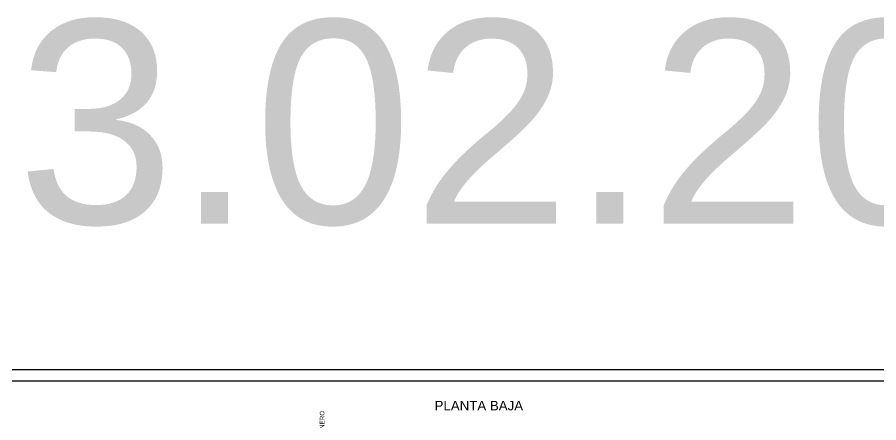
# Model space of a CAD drawing. Header units: millimetres. Extents: x 4865 to 4972, y 469 to 653.
# Drawn here: x 4893.64 to 4931.73, y 536.66 to 554.6 of the extents above; entities that cross this region are included whole.
import ezdxf

# ---------------------------------------------------------------- set-up
doc = ezdxf.new("R2010")
doc.units = ezdxf.units.MM
doc.layers.get('0').update_dxf_attribs({"color": 9})
doc.layers.add('cotas', color=9, linetype='Continuous', lineweight=9)
doc.layers.add('referencias 001', color=9, linetype='Continuous')
doc.styles.get("Standard").update_dxf_attribs({"font": 'arial.ttf', "height": 0.2})
doc.styles.add('swiss', font='swissel.ttf')

# ---------------------------------------------------------------- blocks, each defined once
blk = doc.blocks.new('smbase')
at = {"color": 9}
for p, q in [((4864.884, 539.021), (4971.766, 539.021)), ((4865.384, 538.521), (4971.266, 538.521))]:
    blk.add_line(p, q, dxfattribs=at)
blk.add_text('EJE MEDIANERO', height=0.2, rotation=90, dxfattribs=at).set_placement((4907.22, 534.909))
at = {"layer": 'cotas', "color": 9}
blk.add_text('PLANTA BAJA', height=0.42, dxfattribs=at).set_placement((4912.093, 537.21))

msp = doc.modelspace()

# ---------------------------------------------------------------- block references
at = {"layer": 'referencias 001', "color": 9}
msp.add_blockref('smbase', (0, 0), dxfattribs=at)

# ---------------------------------------------------------------- texts
at = {"color": 9, "style": 'swiss'}
msp.add_text('03.02.2017', height=9, dxfattribs=at).set_placement((4886.637, 545.466))

doc.saveas('drawing.dxf')
